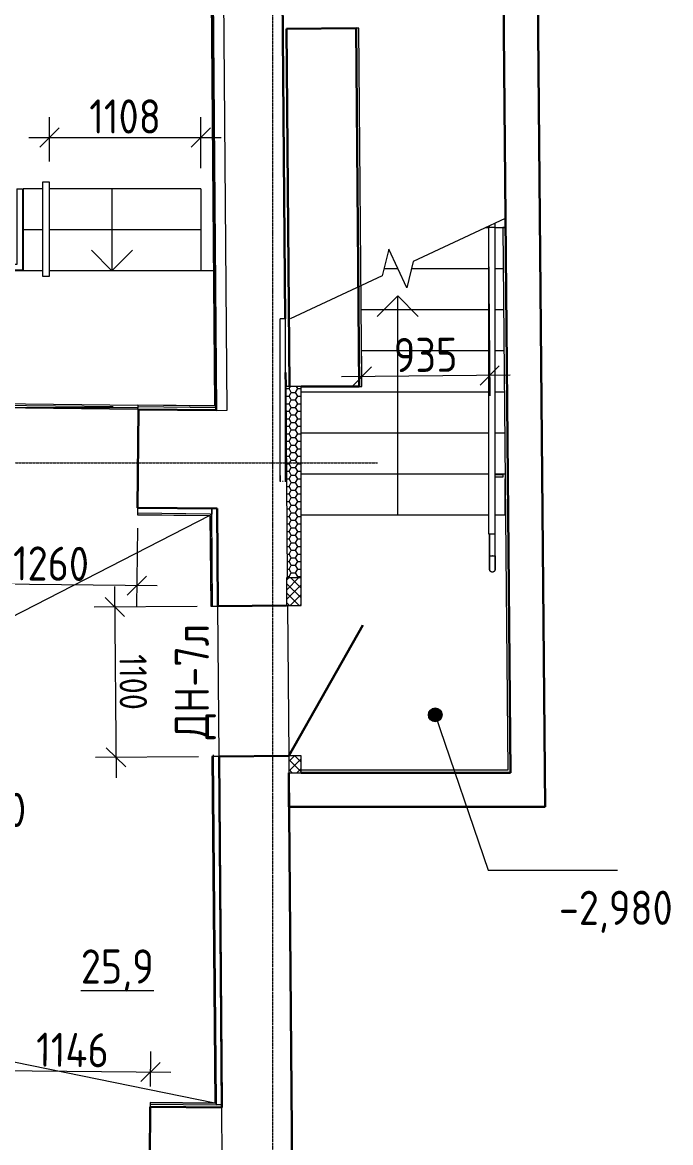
# Model space of a CAD drawing. Header units: millimetres. Extents: x 504091 to 2165846, y 135022 to 442887.
# Drawn here: x 1657337 to 1662082, y 323345 to 331539 of the extents above; entities that cross this region are included whole.
import ezdxf

# ---------------------------------------------------------------- set-up
doc = ezdxf.new("R2010")
doc.units = ezdxf.units.MM
doc.linetypes.add('ADSK_Линия сетки', pattern=[25, 20, -2.5, 0, -2.5])
doc.linetypes.add('осеваяX2', pattern=[4, 2.5, -0.5, 0.5, -0.5])
doc.layers.get('Defpoints').update_dxf_attribs({"color": 255})
for name, color, linetype, lineweight in [('Двери', 7, 'Continuous', 20), ('Лестницы', 7, 'Continuous', 18), ('Марки дверей', 7, 'Continuous', 20), ('Марки помещений', 7, 'Continuous', 20), ('Ограждение', 7, 'Continuous', 18), ('Оси', 165, 'осеваяX2', 13), ('отметки', 7, 'Continuous', 20), ('Перекрытие', 7, 'Continuous', 18), ('размеры', 7, 'Continuous', 9), ('Стены внутренние', 7, 'Continuous', 18), ('Стены наружные', 7, 'Continuous', 18), ('Стены несущие', 7, 'Continuous', 30), ('Стены отделка', 7, 'Continuous', 30), ('Стены штриховка', 7, 'Continuous', 18), ('Стрелки вверх', 7, 'Continuous', 18), ('Узлы', 7, 'Continuous', 18)]:
    doc.layers.add(name, color=color, linetype=linetype, lineweight=lineweight)
doc.layers.add('Линии', color=7, linetype='Continuous', lineweight=9, true_color=0x00a600)
doc.layers.add('Штриховка', color=252, linetype='Continuous')
doc.styles.add('GOST Common_1', font='GOST_Common.ttf', dxfattribs={"width": 0.9, "height": 250})
doc.styles.add('GOST Common_2', font='GOST_Common.ttf', dxfattribs={"width": 0.9, "height": 200})
doc.styles.add('GOST Common_4', font='GOST_Common.ttf', dxfattribs={"width": 0.9, "height": 200})
doc.dimstyles.new('ADSK_Основной_2_5_мм', dxfattribs={"dimscale": 304.8, "dimtxt": 251.428749, "dimasz": 0.463911, "dimexe": 0.492126, "dimexo": 0.492126, "dimgap": 0.098425, "dimtad": 1, "dimdec": 3, "dimrnd": 0.001, "dimdsep": 46, "dimtxsty": 'GOST Common_1', "dimblk1": 'OBLIQUE', "dimblk2": 'OBLIQUE', "dimsah": 1, "dimcen": 0.09, "dimdle": 0.492126, "dimazin": 2, "dimtfac": 1, "dimtdec": 4, "dimtix": 1, "dimtmove": 0, "dimatfit": 3, "dimfxl": 0, "dimtvp": 1, "dimtolj": 1, "dimtzin": 0, "dimlwd": 20, "dimlwe": 20, "dimarcsym": 0})
doc.dimstyles.new('ADSK_Основной_2_5_мм_Округление_до_1_мм', dxfattribs={"dimscale": 304.8, "dimtxt": 251.428749, "dimasz": 0.463911, "dimexe": 0.492126, "dimexo": 0.492126, "dimgap": 0.098425, "dimtad": 1, "dimdec": 0, "dimdsep": 46, "dimtxsty": 'GOST Common_1', "dimblk1": 'OBLIQUE', "dimblk2": 'OBLIQUE', "dimsah": 1, "dimcen": 0.09, "dimdle": 0.492126, "dimazin": 2, "dimtfac": 1, "dimtdec": 4, "dimtix": 1, "dimtmove": 0, "dimatfit": 3, "dimfxl": 0, "dimtvp": 1, "dimtolj": 1, "dimtzin": 0, "dimlwd": 20, "dimlwe": 20, "dimarcsym": 0})
doc.dimstyles.new('ADSK_Основной_2_мм', dxfattribs={"dimscale": 304.8, "dimtxt": 201.142999, "dimasz": 0.463911, "dimexe": 0.492126, "dimexo": 0.492126, "dimgap": 0.098425, "dimtad": 1, "dimrnd": 0.01, "dimdsep": 46, "dimtxsty": 'GOST Common_4', "dimblk1": 'OBLIQUE', "dimblk2": 'OBLIQUE', "dimsah": 1, "dimcen": 0.09, "dimdle": 0.492126, "dimazin": 2, "dimtfac": 1, "dimtdec": 4, "dimtix": 1, "dimtmove": 0, "dimatfit": 3, "dimfxl": 0, "dimtvp": 1, "dimtolj": 1, "dimtzin": 0, "dimlwd": 20, "dimlwe": 20, "dimarcsym": 0})
pattern_1 = [(45, (1603821.754, 308073.237), (-35.35534, 35.35534), []), (135, (1603821.754, 308073.237), (-35.35534, -35.35534), [])]

# ---------------------------------------------------------------- blocks, each defined once
blk = doc.blocks.new('AC_Дверь_Однопольная_Стальная - 1060х2080h ДН-7л-2588079-План подвала')
at = {"layer": 'Двери', "lineweight": 30}
blk.add_line((550, 255), (-402.6, 805), dxfattribs=at)
blk = doc.blocks.new('Ограждение - Ограждение-3193906-План подвала')
at = {"layer": 'Ограждение'}
for p, q in [((53474.9, 22249.6), (53514.9, 22249.6)), ((53474.9, 22249.6), (53474.9, 21695)), ((53514.9, 22249.6), (53514.9, 21655)), ((52797.8, 21695), (52797.8, 20649.6)), ((53474.9, 21695), (52797.8, 21695)), ((52837.8, 21655), (52837.8, 20649.6)), ((53514.9, 21655), (52837.8, 21655)), ((52837.8, 20649.6), (52797.8, 20649.6))]:
    blk.add_line(p, q, dxfattribs=at)
blk = doc.blocks.new('Тип перил - Перила_Внутренний_-6625185-План подвала')
at = {"layer": 'Ограждение'}
for p, q in [((55401.6, 20152), (55401.6, 20105.2)), ((55419.5, 20110.7), (55423.7, 20110.7)), ((55441.6, 20105.2), (55441.6, 20152))]:
    blk.add_line(p, q, dxfattribs=at)
blk = doc.blocks.new('Тип перил - Перила_Внутренний_-V11-План подвала')
at = {"layer": 'Ограждение'}
for p, q in [((55441.6, 21298.2), (55401.6, 21298.2)), ((55401.6, 20110.5), (55401.6, 21298.2)), ((55441.6, 20110.5), (55441.6, 21298.2))]:
    blk.add_line(p, q, dxfattribs=at)
blk = doc.blocks.new('Тип верхнего поручня - Верхний поручень_Внутренний_-6634696-План подвала')
at = {"layer": 'Ограждение'}
for p, q in [((56935.4, 19725), (56935.4, 19565)), ((56975.4, 19565), (56975.4, 19725)), ((56953.1, 19565), (56957.7, 19565))]:
    blk.add_line(p, q, dxfattribs=at)
blk = doc.blocks.new('Тип верхнего поручня - D40 шаг 200-16091-План подвала')
at = {"layer": 'Ограждение'}
for p, q in [((0, 2.3), (0, 0)), ((0, 0), (0, -2.3))]:
    blk.add_line(p, q, dxfattribs=at)
at = {"layer": 'Ограждение', "flags": 128}
for points in [[(0, 20), (4, 20), (8, 20), (12, 20), (15.9, 20), (19.9, 20), (23.8, 20), (27.6, 20), (31.5, 20), (35.2, 20), (38.9, 20), (42.6, 20), (46.2, 20), (49.7, 20), (53.1, 20), (56.5, 20), (59.7, 20), (62.9, 20), (65.9, 20), (68.9, 20), (71.7, 20), (74.5, 20), (77.1, 20), (79.6, 20), (81.9, 20), (84.1, 20), (86.2, 20), (88.2, 20), (90, 20), (91.7, 20), (93.2, 20), (94.6, 20), (95.8, 20), (96.9, 20), (97.8, 20), (98.5, 20), (99.1, 20), (99.6, 20), (99.9, 20), (100, 20), (100, 20)], [(100, 20), (99.9, 20), (99.7, 20), (99.3, 20), (98.7, 20), (98, 20), (97.1, 20), (96.1, 20), (94.9, 20), (93.6, 20), (92.1, 20), (90.5, 20), (88.7, 20), (86.8, 20), (84.7, 20), (82.5, 20), (80.2, 20), (77.8, 20), (75.2, 20), (72.5, 20), (69.7, 20), (66.7, 20), (63.7, 20), (60.6, 20), (57.4, 20), (54, 20), (50.6, 20), (47.1, 20), (43.6, 20), (39.9, 20), (36.2, 20), (32.5, 20), (28.7, 20), (24.8, 20), (20.9, 20), (17, 20), (13, 20), (9.1, 20), (5.1, 20), (1.1, 20), (0, 20)], [(100, 20), (100.8, 20), (101.6, 19.9), (102.4, 19.9), (103.2, 19.7), (104, 19.6), (104.8, 19.4), (105.5, 19.2), (106.3, 19), (107, 18.7), (107.8, 18.4), (108.5, 18.1), (109.2, 17.7), (109.9, 17.4), (110.6, 16.9), (111.3, 16.5), (111.9, 16), (112.6, 15.6), (113.2, 15), (113.8, 14.5), (114.3, 13.9), (114.9, 13.3), (115.4, 12.7), (115.9, 12.1), (116.4, 11.5), (116.8, 10.8), (117.2, 10.1), (117.6, 9.4), (118, 8.7), (118.3, 8), (118.6, 7.2), (118.9, 6.5), (119.2, 5.7), (119.4, 5), (119.6, 4.2), (119.7, 3.4), (119.8, 2.6), (119.9, 1.8), (120, 1), (120, 0.2), (120, 0)], [(120, 0), (120, -0.8), (119.9, -1.6), (119.9, -2.4), (119.7, -3.2), (119.6, -4), (119.4, -4.8), (119.2, -5.5), (119, -6.3), (118.7, -7), (118.4, -7.8), (118.1, -8.5), (117.7, -9.2), (117.4, -9.9), (116.9, -10.6), (116.5, -11.3), (116, -11.9), (115.6, -12.6), (115, -13.2), (114.5, -13.8), (113.9, -14.3), (113.3, -14.9), (112.7, -15.4), (112.1, -15.9), (111.5, -16.4), (110.8, -16.8), (110.1, -17.2), (109.4, -17.6), (108.7, -18), (108, -18.3), (107.2, -18.6), (106.5, -18.9), (105.7, -19.2), (105, -19.4), (104.2, -19.6), (103.4, -19.7), (102.6, -19.8), (101.8, -19.9), (101, -20), (100.2, -20), (100, -20)], [(0, -20), (4, -20), (8, -20), (12, -20), (15.9, -20), (19.9, -20), (23.8, -20), (27.6, -20), (31.5, -20), (35.2, -20), (38.9, -20), (42.6, -20), (46.2, -20), (49.7, -20), (53.1, -20), (56.5, -20), (59.7, -20), (62.9, -20), (65.9, -20), (68.9, -20), (71.7, -20), (74.5, -20), (77.1, -20), (79.6, -20), (81.9, -20), (84.1, -20), (86.2, -20), (88.2, -20), (90, -20), (91.7, -20), (93.2, -20), (94.6, -20), (95.8, -20), (96.9, -20), (97.8, -20), (98.5, -20), (99.1, -20), (99.6, -20), (99.9, -20), (100, -20), (100, -20)], [(100, -20), (99.9, -20), (99.7, -20), (99.3, -20), (98.7, -20), (98, -20), (97.1, -20), (96.1, -20), (94.9, -20), (93.6, -20), (92.1, -20), (90.5, -20), (88.7, -20), (86.8, -20), (84.7, -20), (82.5, -20), (80.2, -20), (77.8, -20), (75.2, -20), (72.5, -20), (69.7, -20), (66.7, -20), (63.7, -20), (60.6, -20), (57.4, -20), (54, -20), (50.6, -20), (47.1, -20), (43.6, -20), (39.9, -20), (36.2, -20), (32.5, -20), (28.7, -20), (24.8, -20), (20.9, -20), (17, -20), (13, -20), (9.1, -20), (5.1, -20), (1.1, -20), (0, -20)]]:
    blk.add_lwpolyline(points, dxfattribs=at)
blk = doc.blocks.new('Тип верхнего поручня - Верхний поручень_Внутренний_-V12-План подвала')
at = {"layer": 'Ограждение'}
for p, q in [((56975.4, 21997.3), (56935.4, 21978.6)), ((56935.4, 21965), (56935.4, 21978.6)), ((56975.4, 21965), (56975.4, 21997.3)), ((56935.4, 19565), (56935.4, 19725)), ((56975.4, 19565), (56975.4, 19725)), ((56935.4, 19565), (56975.4, 19565))]:
    blk.add_line(p, q, dxfattribs=at)
blk = doc.blocks.new('Тип перил - Перила_Внутренний_-6646849-План подвала')
at = {"layer": 'Ограждение'}
for p, q in [((56975.4, 21997.3), (56935.4, 21978.6)), ((56935.4, 21965), (56935.4, 21978.6)), ((56975.4, 21965), (56975.4, 21997.3))]:
    blk.add_line(p, q, dxfattribs=at)
blk = doc.blocks.new('ADSK_Ограждение_Опоры_Г_образная - D15 высота60 консоль80-V13-План подвала')
at = {"layer": 'Ограждение'}
for p, q in [((-7.5, 80), (-7.5, 20.8)), ((0, 80), (-7.5, 80)), ((7.5, 80), (0, 80)), ((7.5, 20.8), (7.5, 80))]:
    blk.add_line(p, q, dxfattribs=at)
blk = doc.blocks.new('_Oblique')
at = {"color": 0, "linetype": 'ByBlock', "lineweight": -2}
blk.add_line((-0.5, -0.5), (0.5, 0.5), dxfattribs=at)
blk = doc.blocks.new('*D4353')
at = {"layer": 'Defpoints', "color": 0, "lineweight": 20, "transparency": 16777216}
for p in [(1658767.2, 327269.1), (1658022.2, 326163), (1658776.2, 326169.1)]:
    blk.add_point(p, dxfattribs=at)
at = {"layer": 'размеры', "color": 0, "lineweight": 20, "transparency": 16777216}
for p, q in [((1658012, 327413), (1658023.4, 326013)), ((1658617.2, 327267.9), (1657863.2, 327261.8)), ((1658626.2, 326167.9), (1657872.2, 326161.8))]:
    blk.add_line(p, q, dxfattribs=at)
at = {"layer": 'размеры', "color": 0, "lineweight": 20, "transparency": 16777216, "xscale": 141.4, "yscale": 141.4, "zscale": 141.4}
for p, rotation in [((1658013.2, 327263), 90.46578367768362), ((1658022.2, 326163), 270.4657836776836)]:
    blk.add_blockref('_Oblique', p, dxfattribs=dict(at, rotation=rotation))
at = {"layer": 'размеры', "color": 0, "lineweight": 20, "transparency": 16777216, "insert": (1658147.7, 326714.1), "char_height": 200, "width": 515.472, "attachment_point": 5, "rotation": 270.46578, "style": 'GOST Common_4'}
blk.add_mtext('\\A1;1100', dxfattribs=at)
blk = doc.blocks.new('*D4363')
at = {"layer": 'Defpoints', "color": 0, "lineweight": 20, "transparency": 16777216}
for p in [(1658642.1, 330696.3), (1657534.5, 330370.8), (1658642.1, 330322.8)]:
    blk.add_point(p, dxfattribs=at)
at = {"layer": 'размеры', "color": 0, "lineweight": 20, "transparency": 16777216}
for p, q in [((1657534.5, 330520.8), (1657534.5, 330846.3)), ((1658642.1, 330472.8), (1658642.1, 330846.3)), ((1657384.5, 330696.3), (1658792.1, 330696.3))]:
    blk.add_line(p, q, dxfattribs=at)
at = {"layer": 'размеры', "color": 0, "lineweight": 20, "transparency": 16777216, "xscale": 141.4, "yscale": 141.4, "zscale": 141.4, "rotation": 180}
blk.add_blockref('_Oblique', (1657534.5, 330696.3), dxfattribs=at)
at = {"layer": 'размеры', "color": 0, "lineweight": 20, "transparency": 16777216, "xscale": 141.4, "yscale": 141.4, "zscale": 141.4}
blk.add_blockref('_Oblique', (1658642.1, 330696.3), dxfattribs=at)
at = {"layer": 'размеры', "color": 0, "lineweight": 20, "transparency": 16777216, "insert": (1658088.3, 330851.3), "char_height": 250, "width": 644.339, "attachment_point": 5, "style": 'GOST Common_1'}
blk.add_mtext('\\A1;1108', dxfattribs=at)
blk = doc.blocks.new('*D4364')
at = {"layer": 'Defpoints', "color": 0, "lineweight": 20, "transparency": 16777216}
for p in [(1660748, 330038.2), (1659822.2, 328948.4), (1659823, 328848.4)]:
    blk.add_point(p, dxfattribs=at)
at = {"layer": 'размеры', "color": 0, "lineweight": 20, "transparency": 16777216}
for p, q in [((1660749.3, 329888.2), (1660758.8, 328806.6)), ((1659821.7, 328998.4), (1659820.8, 329098.4)), ((1660907.5, 328958), (1659672.2, 328947.1))]:
    blk.add_line(p, q, dxfattribs=at)
at = {"layer": 'размеры', "color": 0, "lineweight": 20, "transparency": 16777216, "xscale": 141.4, "yscale": 141.4, "zscale": 141.4}
for p, rotation in [((1659822.2, 328948.4), 180.5035371187557), ((1660757.5, 328956.6), 0.5035371187556503)]:
    blk.add_blockref('_Oblique', p, dxfattribs=dict(at, rotation=rotation))
at = {"layer": 'размеры', "color": 0, "lineweight": 20, "transparency": 16777216, "insert": (1660288.4, 329107.5), "char_height": 250, "width": 567.632, "attachment_point": 5, "rotation": 0.50354, "style": 'GOST Common_1'}
blk.add_mtext('\\A1;935', dxfattribs=at)
blk = doc.blocks.new('*D4368')
at = {"layer": 'Defpoints', "color": 0, "lineweight": 20, "transparency": 16777216}
for p in [(1656920, 328001.3), (1658179.9, 327988.6), (1656914.3, 327431.8)]:
    blk.add_point(p, dxfattribs=at)
at = {"layer": 'размеры', "color": 0, "lineweight": 20, "transparency": 16777216}
for p, q in [((1656918.5, 327851.4), (1656912.7, 327281.8)), ((1658178.4, 327838.6), (1658172.7, 327269.1)), ((1658324.2, 327417.6), (1656764.3, 327433.3))]:
    blk.add_line(p, q, dxfattribs=at)
at = {"layer": 'размеры', "color": 0, "lineweight": 20, "transparency": 16777216, "xscale": 141.4, "yscale": 141.4, "zscale": 141.4}
for p, rotation in [((1656914.3, 327431.8), 179.4218571244498), ((1658174.2, 327419.1), 359.4218571244497)]:
    blk.add_blockref('_Oblique', p, dxfattribs=dict(at, rotation=rotation))
at = {"layer": 'размеры', "color": 0, "lineweight": 20, "transparency": 16777216, "insert": (1657545.8, 327580.5), "char_height": 250, "width": 700.591, "attachment_point": 5, "rotation": 359.42186, "style": 'GOST Common_1'}
blk.add_mtext('\\A1;1260', dxfattribs=at)
blk = doc.blocks.new('*D4369')
at = {"layer": 'Defpoints', "color": 0, "lineweight": 20, "transparency": 16777216}
for p in [(1658274.5, 323862.4), (1657126.1, 323617.7), (1658272.1, 323606.9)]:
    blk.add_point(p, dxfattribs=at)
at = {"layer": 'размеры', "color": 0, "lineweight": 20, "transparency": 16777216}
for p, q in [((1657127.6, 323767.6), (1657130, 324023.2)), ((1658273.6, 323756.8), (1658276, 324012.4)), ((1656978.6, 323874.6), (1658424.5, 323861))]:
    blk.add_line(p, q, dxfattribs=at)
at = {"layer": 'размеры', "color": 0, "lineweight": 20, "transparency": 16777216, "xscale": 141.4, "yscale": 141.4, "zscale": 141.4}
for p, rotation in [((1657128.6, 323873.2), 179.4599372428401), ((1658274.5, 323862.4), 359.45993724284)]:
    blk.add_blockref('_Oblique', p, dxfattribs=dict(at, rotation=rotation))
at = {"layer": 'размеры', "color": 0, "lineweight": 20, "transparency": 16777216, "insert": (1657703, 324022.8), "char_height": 250, "width": 669.908, "attachment_point": 5, "rotation": 359.45994, "style": 'GOST Common_1'}
blk.add_mtext('\\A1;1146', dxfattribs=at)
blk = doc.blocks.new('оси')
at = {"layer": 'Оси', "linetype": 'ADSK_Линия сетки'}
for p, q in [((61850, -2196.5), (61850, 46378)), ((-3614.3, 22400), (62615.4, 22400))]:
    blk.add_line(p, q, dxfattribs=at)

msp = doc.modelspace()

# ---------------------------------------------------------------- hatches: boundary and pattern name
at = {"layer": 'отметки'}
h = msp.add_hatch(color=256, dxfattribs=at)
edge = h.paths.add_edge_path()
edge.add_arc((1660359.4692, 326474.3759), 50, 0, 360)
at = {"layer": 'Узлы', "lineweight": 9}
h = msp.add_hatch(dxfattribs=at)
h.set_pattern_fill('HONEY', color=256, scale=10, style=0)
h.set_pattern_definition([(0, (1603821.754, 308073.237), (47.625, 27.496306), [31.75, -63.5]), (120, (1603821.754, 308073.237), (-47.625, 27.496307), [31.75, -63.5]), (60, (1603821.754, 308073.237), (1e-07, 54.992613), [-63.5, 31.75])])
h.paths.add_polyline_path([(1659289.8544, 327475.9102), (1659377.218, 327475.9102), (1659377.218, 328876.9641), (1659264.1805, 328876.9641), (1659275.5706, 327475.9102), (1659277.218, 327475.9102)])
h = msp.add_hatch(dxfattribs=at)
h.set_pattern_fill('FP_11', color=256, style=0, pattern_type=2)
h.set_pattern_definition(pattern_1)
h.paths.add_polyline_path([(1659277.218, 327273.2595), (1659377.218, 327274.0724), (1659377.218, 327475.9102), (1659271.3197, 327475.9102), (1659271.812, 327273.2595)])
h = msp.add_hatch(dxfattribs=at)
h.set_pattern_fill('FP_11', color=256, style=0, pattern_type=2)
h.set_pattern_definition(pattern_1)
h.paths.add_polyline_path([(1659326.908, 326050.8373), (1659377.218, 326050.8373), (1659377.218, 326173.2958), (1659287.1559, 326173.2958), (1659287.1559, 326050.8373)])

# ---------------------------------------------------------------- linework, layer by layer
at = {"layer": 'Лестницы'}
for p, q in [((1657484.5413, 330322.8293), (1657342.0533, 330322.8293)), ((1657342.0533, 330322.8293), (1657342.0533, 330022.8293)), ((1657484.5413, 330322.8293), (1657342.0533, 330322.8293)), ((1658642.0533, 330322.8293), (1657534.5413, 330322.8293)), ((1658642.0533, 330322.8293), (1657534.5413, 330322.8293)), ((1658642.0533, 330322.8293), (1658642.0533, 330022.8293)), ((1660871.3197, 330105.0739), (1660797.1515, 330070.4887)), ((1660871.3197, 330038.2371), (1660871.3197, 330105.0739)), ((1657342.0533, 330022.8293), (1657342.0533, 329722.8293)), ((1657484.5413, 330022.8293), (1657342.0533, 330022.8293)), ((1657484.5413, 330022.8293), (1657342.0533, 330022.8293)), ((1658642.0533, 330022.8293), (1657534.5413, 330022.8293)), ((1658642.0533, 330022.8293), (1657534.5413, 330022.8293)), ((1658642.0533, 330022.8293), (1658642.0533, 329722.8293)), ((1660757.1515, 330051.8364), (1660197.9241, 329791.0643)), ((1660727.9877, 330038.2371), (1660747.9515, 330038.2371)), ((1660727.9877, 330038.2371), (1660747.9515, 330038.2371)), ((1660797.9515, 330038.2371), (1660871.3197, 330038.2371)), ((1660797.9515, 330038.2371), (1660871.3197, 330038.2371)), ((1660018.6015, 329879.8477), (1659971.3471, 329685.4098)), ((1660150.6697, 329596.6265), (1660018.6015, 329879.8477)), ((1659984.1858, 329738.2371), (1660084.6356, 329738.2371)), ((1659984.1858, 329738.2371), (1660084.6356, 329738.2371)), ((1660197.9241, 329791.0643), (1660150.6697, 329596.6265)), ((1660185.0854, 329738.2371), (1660747.9515, 329738.2371)), ((1660185.0854, 329738.2371), (1660747.9515, 329738.2371)), ((1660797.9515, 329738.2371), (1660857.3916, 329738.2371)), ((1660797.9515, 329738.2371), (1660857.3916, 329738.2371)), ((1657484.5413, 329722.8293), (1657342.0533, 329722.8293)), ((1658642.0533, 329722.8293), (1657534.5413, 329722.8293)), ((1659971.3471, 329685.4098), (1659297.9515, 329371.4002)), ((1659817.8541, 329438.2371), (1660747.9515, 329438.2371)), ((1659817.8541, 329438.2371), (1660747.9515, 329438.2371)), ((1660797.9515, 329438.2371), (1660860.1101, 329438.2371)), ((1660797.9515, 329438.2371), (1660860.1101, 329438.2371)), ((1659820.4907, 329138.2371), (1660747.9515, 329138.2371)), ((1659820.4907, 329138.2371), (1660747.9515, 329138.2371)), ((1660797.9515, 329138.2371), (1660862.8286, 329138.2371)), ((1660797.9515, 329138.2371), (1660862.8286, 329138.2371)), ((1659377.218, 328838.2371), (1660747.9515, 328838.2371)), ((1659377.218, 328838.2371), (1660747.9515, 328838.2371)), ((1660797.9515, 328838.2371), (1660865.5472, 328838.2371)), ((1660797.9515, 328838.2371), (1660865.5472, 328838.2371)), ((1659377.218, 328538.2371), (1660747.9515, 328538.2371)), ((1659377.218, 328538.2371), (1660747.9515, 328538.2371)), ((1660797.9515, 328538.2371), (1660868.2657, 328538.2371)), ((1660797.9515, 328538.2371), (1660868.2657, 328538.2371)), ((1659377.218, 328238.2371), (1660747.9515, 328238.2371)), ((1659377.218, 328238.2371), (1660747.9515, 328238.2371)), ((1660797.9515, 328238.2371), (1660870.9843, 328238.2371)), ((1660797.9515, 328238.2371), (1660870.9843, 328238.2371)), ((1660871.3197, 327938.2371), (1660871.3197, 328201.2148)), ((1659377.218, 327938.2371), (1660747.9515, 327938.2371)), ((1659377.218, 327938.2371), (1660747.9515, 327938.2371)), ((1660797.9515, 327938.2371), (1660871.3197, 327938.2371)), ((1660797.9515, 327938.2371), (1660871.3197, 327938.2371))]:
    msp.add_line(p, q, dxfattribs=at)
at = {"layer": 'Линии', "color": 7, "lineweight": 18}
for p, q in [((1657534.5413, 330370.8313), (1657484.5413, 330370.8313)), ((1657484.5413, 330370.8313), (1657484.5413, 329682.8293)), ((1657534.5413, 329682.8293), (1657534.5413, 330370.8313)), ((1660797.9515, 330038.2371), (1660747.9515, 330038.2371)), ((1660747.9515, 330038.2371), (1660747.9515, 327798.2371)), ((1660797.9515, 327798.2371), (1660797.9515, 330038.2371)), ((1657484.5413, 329682.8293), (1657534.5413, 329682.8293)), ((1660747.9515, 327798.2371), (1660797.9515, 327798.2371))]:
    msp.add_line(p, q, dxfattribs=at)
at = {"layer": 'Линии', "color": 7}
for p, q in [((1659377.218, 328876.9641), (1659264.1805, 328876.9641)), ((1659264.1805, 328876.9641), (1659275.5706, 327475.9102)), ((1659377.218, 327475.9102), (1659377.218, 328876.9641)), ((1659271.3197, 327475.9102), (1659271.3197, 327273.2595)), ((1659377.218, 327475.9102), (1659271.3197, 327475.9102)), ((1659377.218, 327273.2595), (1659377.218, 327475.9102)), ((1659271.3197, 327273.2595), (1659377.218, 327273.2595)), ((1659286.1603, 326173.2958), (1659286.1603, 326050.8373)), ((1659287.1559, 326173.2958), (1659287.1559, 326050.8373)), ((1659377.218, 326173.2958), (1659287.1559, 326173.2958)), ((1659377.218, 326050.8373), (1659377.218, 326173.2958)), ((1659287.1559, 326050.8373), (1659377.218, 326050.8373))]:
    msp.add_line(p, q, dxfattribs=at)
at = {"layer": 'отметки', "lineweight": 20}
for p, q in [((1660359.4692, 326474.3759), (1660745.5018, 325337.3754)), ((1660745.5018, 325337.3754), (1661693.2753, 325337.3754))]:
    msp.add_line(p, q, dxfattribs=at)
at = {"layer": 'отметки'}
msp.add_circle((1660359.4692, 326474.3759), 50, dxfattribs=at)
at = {"layer": 'Перекрытие'}
for p, q in [((1657342.0533, 329982.0837), (1657336.6533, 329986.7439)), ((1657484.5413, 329722.8293), (1656715.5283, 329722.8293)), ((1658734.8906, 329722.8293), (1657534.5413, 329722.8293)), ((1656926.4201, 328722.8293), (1658180.6178, 328722.8293)), ((1658709.8499, 327931.2855), (1653827.4879, 325432.5275)), ((1660873.7028, 327938.2371), (1660871.3197, 327938.2371)), ((1658776.1772, 326169.1498), (1658767.2349, 327269.1135)), ((1658744.7821, 323634.397), (1653827.4879, 324632.5275))]:
    msp.add_line(p, q, dxfattribs=at)
at = {"layer": 'Стены внутренние'}
for p, q in [((1658180.4749, 328708.6667), (1656927.2664, 328721.3126)), ((1657001.3896, 328740.5657), (1658001.3387, 328730.4753)), ((1658727.2565, 327266.2884), (1658727.2362, 327268.7883)), ((1659277.218, 327273.2595), (1659286.1603, 326173.2958)), ((1658736.1785, 326168.8247), (1658736.0769, 326181.3243))]:
    msp.add_line(p, q, dxfattribs=at)
at = {"layer": 'Стены наружные'}
msp.add_line((1656926.7278, 328753.3197), (1658180.7978, 328740.665), dxfattribs=at)
at = {"layer": 'Стены несущие'}
for p, q in [((1659260.1609, 329371.4002), (1659103.8122, 348603.3443)), ((1658628.36, 344351.6534), (1658755.579, 328702.8634)), ((1660854.2367, 332293.5382), (1660910.8069, 326050.8373)), ((1661163.0826, 325800.8373), (1661104.2265, 332295.8036)), ((1659779.7624, 331496.688), (1659269.7821, 331492.206)), ((1659269.7821, 331492.206), (1659292.7664, 328876.9641)), ((1659802.7861, 328876.9641), (1659779.7624, 331496.688)), ((1659264.1805, 328876.9641), (1659263.3515, 328978.9363)), ((1659377.218, 328876.9641), (1659802.7861, 328876.9641)), ((1658187.2023, 328708.5988), (1658179.9372, 327988.6354)), ((1658755.579, 328702.8634), (1658187.2023, 328708.5988)), ((1658179.9372, 327988.6354), (1658761.4331, 327982.7677)), ((1658767.2349, 327269.1135), (1658761.4331, 327982.7677)), ((1658767.2349, 327269.1135), (1659271.3197, 327273.2115)), ((1659286.1603, 326173.2958), (1658776.1772, 326169.1498)), ((1658776.1772, 326169.1498), (1658797.048, 323601.9029)), ((1658796.857, 323625.3963), (1658776.1772, 326169.1498)), ((1659326.908, 321161.0624), (1659287.1559, 326050.8373)), ((1659287.1559, 326050.8373), (1659287.1559, 325800.8373)), ((1660910.8069, 326050.8373), (1659377.218, 326050.8373)), ((1659287.1559, 325800.8373), (1661163.0826, 325800.8373)), ((1658272.1381, 323606.8508), (1658268.5563, 323226.8677)), ((1658797.048, 323601.9029), (1658272.1381, 323606.8508))]:
    msp.add_line(p, q, dxfattribs=at)
at = {"layer": 'Стены отделка', "lineweight": 9}
for p, q in [((1658680.4462, 336419.8625), (1658742.9214, 328734.9927)), ((1658755.1948, 328701.4097), (1658692.3498, 336431.7683)), ((1658835.1922, 328702.06), (1658772.6673, 336393.0375)), ((1659799.7616, 331496.8637), (1659779.7624, 331496.688)), ((1659822.6111, 328896.9641), (1659799.7616, 331496.8637)), ((1660874.6736, 330038.2675), (1660854.6744, 330038.0862)), ((1660854.6744, 330038.0862), (1660890.6248, 326070.8373)), ((1659802.7861, 328876.9641), (1659822.6111, 328876.9641)), ((1659822.6111, 328876.9641), (1659822.6111, 328896.9641)), ((1658180.6767, 328728.6657), (1658180.4749, 328708.6667)), ((1658180.4749, 328708.6667), (1658187.2023, 328708.5988)), ((1658180.7978, 328740.665), (1658180.6767, 328728.6657)), ((1658742.9214, 328734.9927), (1658180.7978, 328740.665)), ((1658755.7808, 328722.8624), (1658755.0203, 328722.87)), ((1658755.1948, 328701.4097), (1658835.1922, 328702.06)), ((1658755.579, 328702.8634), (1658755.7808, 328722.8624)), ((1658179.9372, 327988.6354), (1658179.4125, 327936.6381)), ((1658179.4125, 327936.6381), (1658709.8499, 327931.2855)), ((1658725.6995, 327983.1282), (1658179.9372, 327988.6354)), ((1658709.8499, 327931.2855), (1658715.2366, 327268.6908)), ((1658711.7526, 327943.2669), (1658725.2959, 327943.1303)), ((1658761.439, 327982.0444), (1658721.4403, 327981.7193)), ((1658721.4403, 327981.7193), (1658721.7538, 327943.166)), ((1658725.2959, 327943.1303), (1658725.6995, 327983.1282)), ((1658715.2366, 327268.6908), (1658767.2349, 327269.1135)), ((1658776.1772, 326169.1498), (1658724.1789, 326168.7271)), ((1658724.1789, 326168.7271), (1658744.7821, 323634.397)), ((1660890.6248, 326070.8373), (1659377.218, 326070.8373)), ((1658271.4402, 323626.8583), (1658271.2517, 323606.8591)), ((1658271.2517, 323606.8591), (1658272.1381, 323606.8508)), ((1658271.5533, 323638.8577), (1658271.4402, 323626.8583)), ((1658744.7821, 323634.397), (1658271.5533, 323638.8577)), ((1658756.881, 323622.2824), (1658756.7834, 323634.2839)), ((1658756.8583, 323625.0711), (1658796.857, 323625.3963)), ((1658797.2365, 323621.902), (1658756.881, 323622.2824)), ((1658797.048, 323601.9029), (1658797.2365, 323621.902))]:
    msp.add_line(p, q, dxfattribs=at)
at = {"layer": 'Стены штриховка'}
for p, q in [((1658682.4301, 336421.8468), (1658744.9379, 328732.9723)), ((1658180.6767, 328728.6657), (1658755.0203, 328722.87)), ((1658744.9379, 328732.9723), (1658180.7776, 328738.6651)), ((1658179.4327, 327938.638), (1658711.8339, 327933.2656)), ((1658711.7526, 327943.2669), (1658179.5336, 327948.6375)), ((1658711.8339, 327933.2656), (1658717.2365, 327268.707)), ((1658721.7538, 327943.166), (1658727.2362, 327268.7883)), ((1658726.1788, 326168.7434), (1658746.7986, 323632.3779)), ((1658756.7834, 323634.2839), (1658736.1785, 326168.8247)), ((1658271.4402, 323626.8583), (1658756.881, 323622.2824)), ((1658746.7986, 323632.3779), (1658271.5345, 323636.8578)), ((1658800.1376, 323221.8569), (1658797.048, 323601.9029))]:
    msp.add_line(p, q, dxfattribs=at)
at = {"layer": 'Стрелки вверх'}
for p, q in [((1657992.0533, 330322.8293), (1657992.0533, 330022.8293)), ((1657992.0533, 330022.8293), (1657992.0533, 329722.8293)), ((1657992.0533, 329722.8293), (1657842.0533, 329872.8293)), ((1657992.0533, 329722.8293), (1658142.0533, 329872.8293)), ((1660084.6356, 329538.2371), (1659934.6356, 329388.2371)), ((1660084.6356, 329438.2371), (1660084.6356, 329538.2371)), ((1660084.6356, 329538.2371), (1660234.6356, 329388.2371)), ((1660084.6356, 329138.2371), (1660084.6356, 329438.2371)), ((1660084.6356, 328838.2371), (1660084.6356, 329138.2371)), ((1660084.6356, 328538.2371), (1660084.6356, 328838.2371)), ((1660084.6356, 328238.2371), (1660084.6356, 328538.2371)), ((1660084.6356, 327938.2371), (1660084.6356, 328238.2371))]:
    msp.add_line(p, q, dxfattribs=at)

# ---------------------------------------------------------------- block references
at = {"layer": 'Двери', "color": 8, "true_color": 0x7f7f7f, "rotation": 270.465783681016}
msp.add_blockref('AC_Дверь_Однопольная_Стальная - 1060х2080h ДН-7л-2588079-План подвала', (1659026.6976, 326721.2047), dxfattribs=at)
at = {"layer": 'Ограждение'}
for name in ['Ограждение - Ограждение-3193906-План подвала', 'Тип верхнего поручня - Верхний поручень_Внутренний_-V12-План подвала', 'Тип перил - Перила_Внутренний_-6646849-План подвала', 'Тип перил - Перила_Внутренний_-V11-План подвала', 'Тип перил - Перила_Внутренний_-6625185-План подвала', 'Тип верхнего поручня - Верхний поручень_Внутренний_-6634696-План подвала']:
    msp.add_blockref(name, (1603821.7544, 308073.2371), dxfattribs=at)
at = {"layer": 'Ограждение', "rotation": 270}
for name, p in [('ADSK_Ограждение_Опоры_Г_образная - D15 высота60 консоль80-V13-План подвала', (1660777.1515, 328221.9489)), ('Тип верхнего поручня - D40 шаг 200-16091-План подвала', (1660777.1515, 327638.2371))]:
    msp.add_blockref(name, p, dxfattribs=at)
at = {"layer": 'Штриховка'}
msp.add_blockref('оси', (1597321.3197, 305918.2371), dxfattribs=at)

# ---------------------------------------------------------------- texts
at = {"layer": 'Марки дверей', "lineweight": 9, "insert": (1658602.8304, 326717.6725), "char_height": 250, "width": 869.4, "attachment_point": 5, "rotation": 90, "line_spacing_factor": 1.022766, "style": 'GOST Common_2'}
msp.add_mtext('\\pt450,900,1350,1800,2250,2700,3150,3600,4050,4500,4950,5400,5850,6300,6750,7200,7650,8100,8550,9000,9450,9900,10350,10800,11250,11700,12150,12600,13050,13500,13950,14400;ДН-7л', dxfattribs=at)
at = {"layer": 'Марки помещений', "lineweight": 9, "insert": (1658031.6272, 324604.5266), "char_height": 250, "width": 566.1, "attachment_point": 5, "line_spacing_factor": 1.022766, "style": 'GOST Common_2'}
msp.add_mtext('\\pt450,900,1350,1800,2250,2700,3150,3600,4050,4500,4950,5400,5850,6300,6750,7200,7650,8100,8550,9000,9450,9900,10350,10800,11250,11700,12150,12600,13050,13500,13950,14400;{\\L25,9}', dxfattribs=at)
at = {"layer": 'отметки', "lineweight": 20, "char_height": 250, "width": 1028.822569, "attachment_point": 1, "line_spacing_factor": 1.022761, "style": 'GOST Common_1'}
for s, insert in [('-2,930', (1656542.5097, 325904.009)), ('-2,980', (1661264.5992, 325187.932))]:
    msp.add_mtext(s, dxfattribs=dict(at, insert=insert))

# ---------------------------------------------------------------- dimensions: what is measured, and where the dimension line sits
at = {"layer": 'размеры', "lineweight": 20}
dim = msp.add_linear_dim(base=(1658642.0533, 330696.3474), p1=(1657534.5413, 330370.8313), p2=(1658642.0533, 330322.8293), dimstyle='ADSK_Основной_2_5_мм_Округление_до_1_мм', override={"dimpost": '<>', "dimfxl": 1108.551769}, dxfattribs=at)
dim.commit()
dim.dimension.update_dxf_attribs({"geometry": '*D4363', "text_midpoint": (1658088.2973, 330851.3474)})
for base, p1, p2, angle, dimstyle, override, picture, middle in [((1659822.159, 328948.4129), (1660747.9515, 330038.2371), (1659823.0377, 328848.4319), 0.50353712, 'ADSK_Основной_2_5_мм_Округление_до_1_мм', {"dimpost": '<>', "dimfxl": 1507.017554}, '*D4364', (1660288.4459, 329107.5169)), ((1656914.2544, 327431.8285), (1658179.9372, 327988.6354), (1656920.0014, 328001.3493), 359.42185712, 'ADSK_Основной_2_5_мм', {"dimpost": '<>', "dimfxl": 1260}, '*D4368', (1657545.7864, 327580.4637)), ((1658022.168, 326163.02), (1658767.2349, 327269.1135), (1658776.1772, 326169.1498), 270.46578368, 'ADSK_Основной_2_мм', {"dimpost": '<>', "dimfxl": 1100}, '*D4353', (1658147.6925, 326714.0587)), ((1658274.547, 323862.4034), (1657126.1468, 323617.6531), (1658272.1381, 323606.8508), 359.45993724, 'ADSK_Основной_2_5_мм_Округление_до_1_мм', {"dimpost": '<>', "dimfxl": 1146.042152}, '*D4369', (1657703.0123, 324022.7977))]:
    dim = msp.add_linear_dim(base=base, p1=p1, p2=p2, angle=angle, dimstyle=dimstyle, override=override, dxfattribs=at)
    dim.commit()
    dim.dimension.update_dxf_attribs({"geometry": picture, "text_midpoint": middle})

doc.saveas('drawing.dxf')
